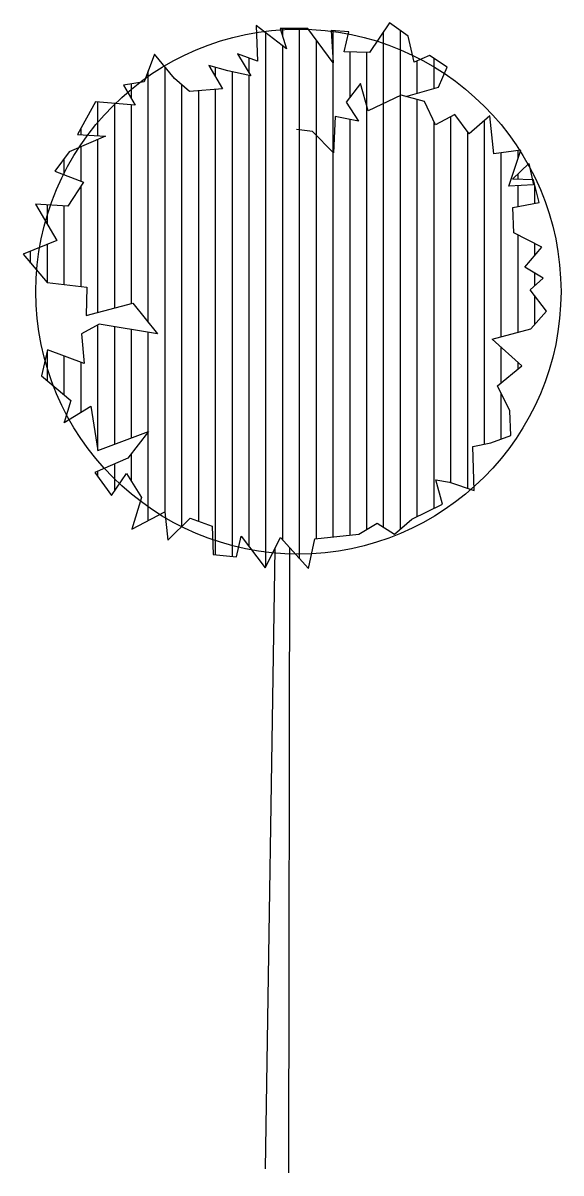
# Model space of a CAD drawing. Extents: x -1.9 to 2.2, y 0.03 to 8.8.
import ezdxf

# ---------------------------------------------------------------- set-up
doc = ezdxf.new("R2010")
doc.units = 0
doc.header["$LTSCALE"] = 10
doc.header["$MEASUREMENT"] = 0
doc.layers.get('0').update_dxf_attribs({"linetype": 'CONTINUOUS'})

msp = doc.modelspace()

# ---------------------------------------------------------------- linework, layer by layer
for p, q in [((-0.0455, 4.6539), (-0.0455, 8.722)), ((0.0828, 8.6939), (0.0828, 8.7581)), ((0.211, 4.7118), (0.211, 8.7579)), ((0.4674, 4.8778), (0.4674, 8.7399)), ((0.852, 4.9515), (0.852, 8.7322)), ((0.9802, 4.939), (0.9802, 8.7403)), ((0.0828, 4.8529), (0.0828, 8.6227)), ((0.3392, 4.8637), (0.3392, 8.6684)), ((-0.1737, 8.4161), (-0.1737, 8.5309)), ((0.5956, 8.2344), (0.5956, 8.5779)), ((0.7238, 4.9361), (0.7238, 8.5738)), ((1.2366, 8.301), (1.2366, 8.5283)), ((-0.9429, 6.5149), (-0.9429, 8.4345)), ((-0.8147, 5.059), (-0.8147, 8.462)), ((-0.4301, 8.3872), (-0.4301, 8.4609)), ((-0.3019, 4.7296), (-0.3019, 8.4265)), ((1.1084, 8.2639), (1.1084, 8.5097)), ((-0.1737, 4.8035), (-0.1737, 8.3987)), ((-1.0711, 8.2212), (-1.0711, 8.3343)), ((-0.6865, 4.9595), (-0.6865, 8.3263)), ((-0.5583, 4.9979), (-0.5583, 8.2827)), ((-0.4301, 4.7417), (-0.4301, 8.2932)), ((-1.3275, 7.9393), (-1.3275, 8.1968)), ((-1.1993, 6.6255), (-1.1993, 8.1859)), ((-1.0711, 6.6593), (-1.0711, 8.175)), ((1.1084, 5.0347), (1.1084, 8.216)), ((1.3648, 5.293), (1.3648, 8.0848)), ((-1.4557, 7.9457), (-1.4557, 7.9969)), ((0.5956, 4.892), (0.5956, 8.0628)), ((1.2366, 5.0974), (1.2366, 8.0475)), ((1.6212, 5.5863), (1.6212, 8.0552)), ((-1.3275, 6.5917), (-1.3275, 7.9107)), ((1.493, 5.2501), (1.493, 7.9687)), ((-1.4557, 7.5919), (-1.4557, 7.8547)), ((1.8776, 7.7673), (1.8776, 7.825)), ((-1.5839, 7.641), (-1.5839, 7.7651)), ((1.7494, 6.4048), (1.7494, 7.8083)), ((1.8776, 7.6059), (1.8776, 7.6486)), ((-1.4557, 6.7891), (-1.4557, 7.556)), ((1.8776, 7.3993), (1.8776, 7.559)), ((2.0058, 7.4232), (2.0058, 7.5614)), ((-1.7121, 7.2614), (-1.7121, 7.4118)), ((-1.5839, 6.8044), (-1.5839, 7.4039)), ((-1.7121, 6.8197), (-1.7121, 7.1115)), ((1.8776, 6.4393), (1.8776, 7.1816)), ((2.0058, 7.027), (2.0058, 7.1151)), ((-1.8403, 6.9675), (-1.8403, 7.0595)), ((2.0058, 6.7959), (2.0058, 6.8902)), ((2.0058, 6.5011), (2.0058, 6.7164)), ((-1.3275, 5.5369), (-1.3275, 6.4949)), ((-1.1993, 5.5852), (-1.1993, 6.4811)), ((-1.0711, 5.6336), (-1.0711, 6.4598)), ((-0.9429, 5.6819), (-0.9429, 6.4385)), ((1.7494, 6.0527), (1.7494, 6.3237)), ((-1.7121, 6.0692), (-1.7121, 6.3011)), ((-1.5839, 5.9613), (-1.5839, 6.2586)), ((-1.4557, 5.8305), (-1.4557, 6.2101)), ((1.8776, 6.1587), (1.8776, 6.2079)), ((1.7494, 5.6256), (1.7494, 5.9742)), ((-1.5839, 5.7521), (-1.5839, 5.7569)), ((-0.9429, 5.0023), (-0.9429, 5.6798)), ((-1.0711, 5.3028), (-1.0711, 5.5129)), ((-1.3275, 5.3381), (-1.3275, 5.3785)), ((-1.1993, 5.2311), (-1.1993, 5.434)), ((0.0215, 4.7875), (-0.0523, 0.057)), ((0.1332, 4.7974), (0.1258, 0.0253))]:
    msp.add_line(p, q)
for points in [[(1.0215, 8.2387), (1.2694, 8.3105), (1.337, 8.4631), (1.2008, 8.5516), (1.0855, 8.4993), (1.0393, 8.6985), (0.8972, 8.799), (0.7442, 8.5731), (0.5511, 8.5793), (0.5872, 8.7305), (0.451, 8.7411), (0.4672, 8.4956), (0.2729, 8.7578), (0.0633, 8.7581), (0.111, 8.6008), (-0.1193, 8.7793), (-0.1092, 8.5068), (-0.2618, 8.5639), (-0.1617, 8.3961), (-0.3354, 8.4337), (-0.482, 8.4758), (-0.3774, 8.2975), (-0.629, 8.2769), (-0.7441, 8.3758), (-0.8951, 8.5602), (-0.9747, 8.3507), (-1.132, 8.3239), (-1.0423, 8.1726), (-1.3462, 8.1984), (-1.4828, 7.9471), (-1.2687, 7.9363), (-1.5458, 7.8154), (-1.6568, 7.6688), (-1.4368, 7.5847), (-1.5568, 7.4022), (-1.8038, 7.4175), (-1.641, 7.1403), (-1.8986, 7.0358), (-1.7147, 6.82), (-1.4108, 6.7837), (-1.4171, 6.5681), (-1.0607, 6.662), (-0.8723, 6.4267), (-1.3169, 6.5007), (-1.4532, 6.4275), (-1.4325, 6.2014), (-1.7109, 6.3065), (-1.7575, 6.1075), (-1.5332, 5.9185), (-1.5858, 5.7509), (-1.3805, 5.8764), (-1.3286, 5.5365), (-0.9406, 5.6828), (-1.0981, 5.4778), (-1.3497, 5.3689), (-1.2242, 5.195), (-1.1087, 5.3626), (-0.9936, 5.1798), (-1.0673, 4.9373), (-0.8156, 5.0688), (-0.7949, 4.8532), (-0.6226, 5.0221), (-0.455, 4.959), (-0.4492, 4.7434), (-0.2711, 4.7268), (-0.235, 4.8839), (-0.0511, 4.6426), (0.0644, 4.8731), (0.2782, 4.6377), (0.3264, 4.8623)], [(0.3264, 4.8623), (0.6618, 4.8993), (0.8027, 4.9829), (0.9343, 4.8989), (1.0662, 5.014), (1.3014, 5.129), (1.2492, 5.3132), (1.354, 5.2966), (1.5426, 5.2335), (1.5325, 5.5689), (1.6688, 5.5957), (1.8215, 5.6524), (1.8158, 5.841), (1.7217, 6.0298), (1.906, 6.1822), (1.6802, 6.3861), (1.9738, 6.4651), (2.0952, 6.6012), (1.9696, 6.7631), (2.0686, 6.8528), (1.9279, 6.9368), (2.0584, 7.0878), (1.8444, 7.1989), (1.8387, 7.392), (2.0378, 7.4292), (1.9961, 7.6014), (1.8344, 7.6076), (1.9604, 7.7272), (1.9961, 7.5655), (1.8074, 7.5552), (1.8976, 7.8276), (1.6925, 7.8009), (1.6614, 8.0899), (1.504, 7.9538), (1.3949, 8.1007), (1.2481, 8.023), (1.1645, 8.2013), (0.9864, 8.2479), (0.7332, 8.1285), (0.6766, 8.3381), (0.5656, 8.196), (0.6598, 8.0492), (0.4816, 8.0869), (0.4708, 7.8084), (0.3093, 7.9703), (0.1881, 7.9869)]]:
    msp.add_lwpolyline(points)
msp.add_circle((0.2023, 6.7495), 2.0026)

doc.saveas('drawing.dxf')
